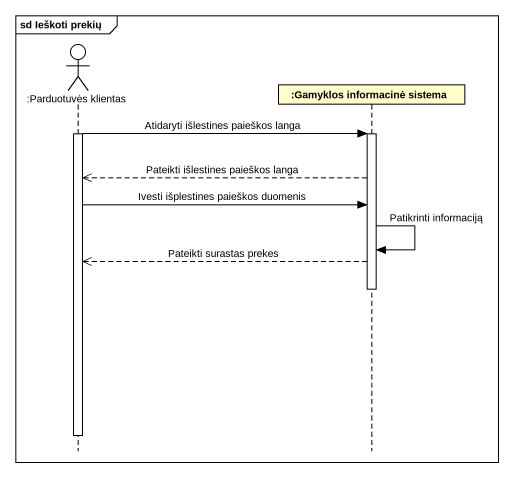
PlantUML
@startuml
mainframe sd Ieškoti prekių
hide footbox
actor ":Parduotuvės klientas" as Parduotuvės_klientas
participant ":Gamyklos informacinė sistema" as Gamyklos_informacinė_sistema

activate Parduotuvės_klientas
Parduotuvės_klientas -> Gamyklos_informacinė_sistema : Atidaryti išlestines paieškos langa
activate Gamyklos_informacinė_sistema
Gamyklos_informacinė_sistema -->> Parduotuvės_klientas : Pateikti išlestines paieškos langa
Parduotuvės_klientas -> Gamyklos_informacinė_sistema : Ivesti išplestines paieškos duomenis
Gamyklos_informacinė_sistema -> Gamyklos_informacinė_sistema : Patikrinti informaciją
Gamyklos_informacinė_sistema -->> Parduotuvės_klientas : Pateikti surastas prekes
deactivate Gamyklos_informacinė_sistema
deactivate Parduotuvės_klientas
@enduml
